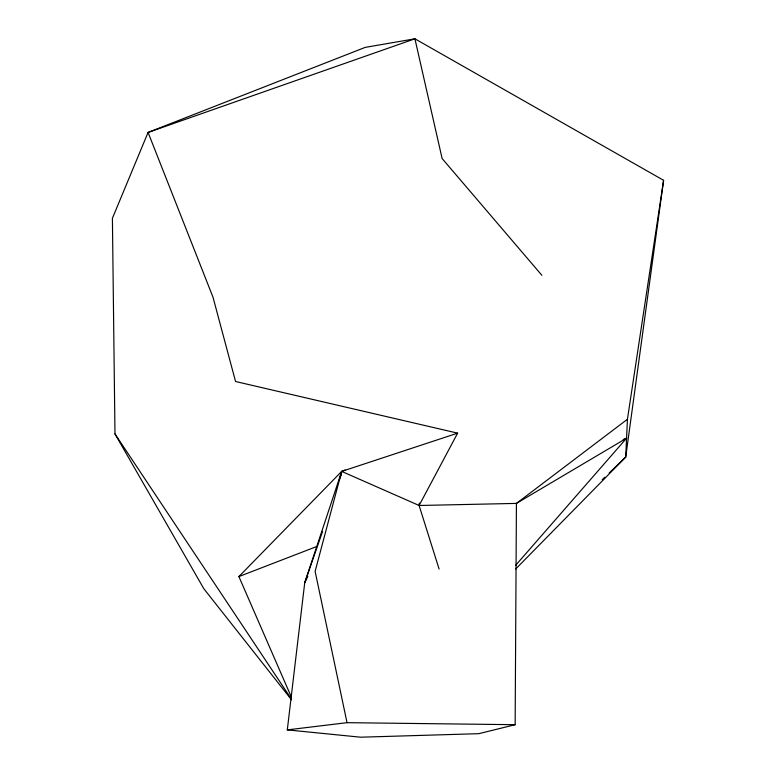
<?xml version="1.0" encoding="UTF-8"?>
<svg xmlns="http://www.w3.org/2000/svg" width="776" height="776" viewBox="0 0 776 776"><rect width="100%" height="100%" fill="white"/><g stroke="black" fill="none" stroke-linecap="round" stroke-linejoin="round"><path stroke-width="1.16" d="M345.019 469.994L341.692 471.401L304.725 582.757L287.304 729.886L360.588 737.2L478.792 733.679L515.148 724.697L516.428 503.401L627.435 419.253L663.596 180.313L414.917 38.8L365.156 47.404L148.08 132.434L112.404 218.289L114.984 433.939L203.845 588.751L291.524 699.797M627.435 419.253L625.708 457.113L515.71 568.983M439.109 569.089L419.108 505.486L419.312 503.1M663.596 180.313L625.708 457.113L609.16 473.05M340.81 476.076L341.692 471.401L457.646 433.144L419.108 505.486L341.692 471.401L238.901 576.578L291.369 697.12M339.257 480.315L341.692 471.401L315.114 571.369L347.027 722.669L515.148 724.697M322.593 531.366L304.725 582.757L307.839 576.267M515.497 565.5L626.572 438.188L623.177 439.497M602.195 479.762L604.805 477.24M626.572 438.188L516.428 503.401L419.108 505.486M238.901 576.578L316.841 546.469M287.304 729.886L347.027 722.669M457.646 433.144L235.555 381.501L213.002 297.208L148.08 132.434L414.917 38.8L442.126 158.537L541.91 275.354M114.984 433.939L291.097 698.623"/></g></svg>
